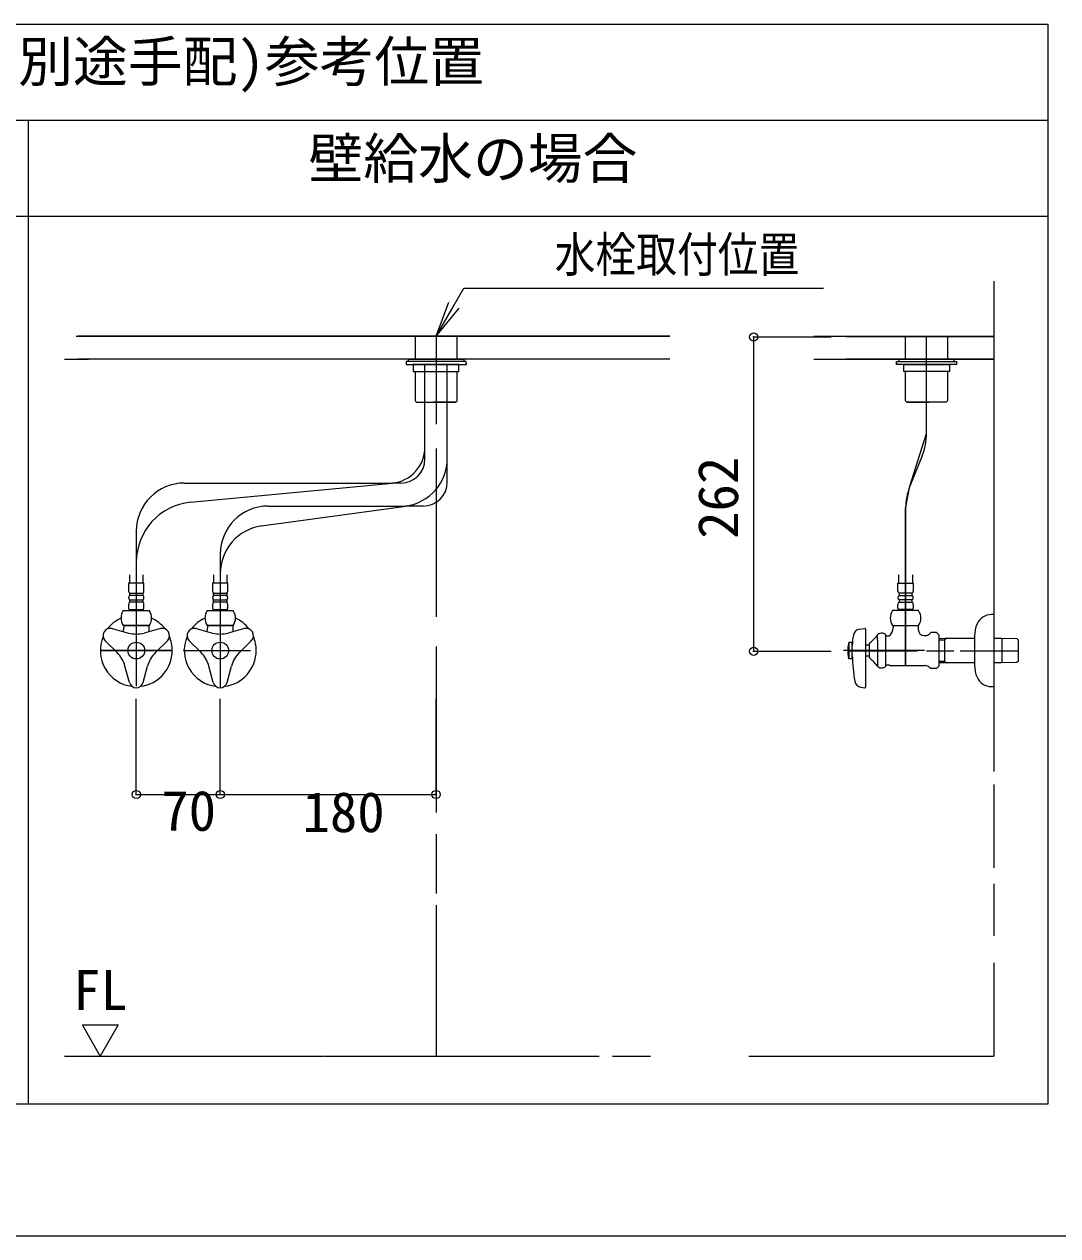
# Model space of a CAD drawing. Units: millimetres, scale not verified. Extents: x -1002 to 1006, y -687 to 676.
# Drawn here: x 341.2 to 718.2, y -687.1 to -245.3 of the extents above; entities that cross this region are included whole.
import ezdxf
from ezdxf.enums import TextEntityAlignment as Align

# ---------------------------------------------------------------- set-up
doc = ezdxf.new("R2010")
doc.units = ezdxf.units.MM
doc.header["$LTSCALE"] = 5
doc.header["$PDMODE"] = 32
doc.header["$PDSIZE"] = 3
doc.layers.add('F-0', color=7, linetype='Continuous', lineweight=15)
doc.styles.add('ＭＳ ゴシック', font='')
doc.styles.get('ＭＳ ゴシック').set_extended_font_data('MS Gothic')

msp = doc.modelspace()

# ---------------------------------------------------------------- linework, layer by layer
at = {"layer": 'F-0', "lineweight": 18}
for p, q in [((-29.185, -245.334), (714.565, -245.334)), ((-29.185, -280.334), (714.565, -280.334)), ((342.69, -639.084), (342.69, -280.334)), ((342.69, -639.084), (-29.185, -639.084))]:
    msp.add_line(p, q, dxfattribs=at)
at = {"layer": 'F-0'}
for p, q in [((-29.185, -315.334), (342.69, -315.334)), ((342.69, -315.334), (714.565, -315.334)), ((694.877, -338.959), (694.877, -359.36)), ((694.877, -338.959), (694.877, -403.178)), ((491.44, -359.084), (501.544, -341.584)), ((501.544, -341.584), (632.794, -341.584)), ((491.44, -359.084), (496.108, -346.624)), ((491.44, -359.084), (498.002, -347.717)), ((491.44, -359.084), (499.897, -348.811)), ((360.087, -359.084), (576.752, -359.084)), ((576.752, -359.084), (360.777, -359.084)), ((483.784, -359.084), (483.784, -367.397)), ((491.44, -359.108), (491.44, -391.121)), ((499.096, -367.397), (499.096, -359.084)), ((642.211, -359.36), (641.033, -359.36)), ((694.877, -359.36), (642.211, -359.36)), ((662.721, -367.397), (662.721, -359.084)), ((670.377, -394.511), (670.377, -359.084)), ((678.034, -359.084), (678.034, -367.397)), ((694.877, -359.36), (694.877, -384.203)), ((355.815, -367.397), (364.572, -367.397)), ((576.752, -367.397), (360.677, -367.397)), ((480.502, -368.272), (480.502, -369.365)), ((502.377, -368.272), (480.502, -368.272)), ((480.502, -369.365), (502.377, -369.365)), ((481.377, -367.397), (501.502, -367.397)), ((481.377, -368.272), (481.377, -367.397)), ((501.502, -368.272), (481.377, -368.272)), ((499.752, -369.365), (483.127, -369.365)), ((483.127, -369.365), (483.127, -371.99)), ((487.369, -399.552), (487.369, -369.251)), ((495.511, -403.664), (495.511, -369.405)), ((499.752, -371.99), (499.752, -369.365)), ((501.502, -367.397), (501.502, -368.272)), ((502.377, -369.365), (502.377, -368.272)), ((502.377, -368.928), (502.377, -369.365)), ((629.252, -367.397), (642.005, -367.397)), ((694.877, -367.397), (641.025, -367.397)), ((641.258, -367.397), (694.877, -367.397)), ((659.44, -369.365), (659.44, -368.272)), ((659.44, -368.272), (681.315, -368.272)), ((659.44, -368.928), (659.44, -369.365)), ((681.315, -369.365), (659.44, -369.365)), ((660.315, -367.397), (660.315, -368.272)), ((680.44, -367.397), (660.315, -367.397)), ((660.315, -368.272), (680.44, -368.272)), ((662.065, -369.365), (678.69, -369.365)), ((662.065, -371.99), (662.065, -369.365)), ((678.69, -369.365), (678.69, -371.99)), ((680.44, -368.272), (680.44, -367.397)), ((681.315, -368.272), (681.315, -369.365)), ((483.127, -371.99), (499.752, -371.99)), ((483.784, -371.99), (483.784, -382.665)), ((487.369, -399.552), (487.369, -371.99)), ((495.511, -403.664), (495.511, -371.99)), ((499.096, -382.665), (499.096, -371.99)), ((678.69, -371.99), (662.065, -371.99)), ((662.721, -382.665), (662.721, -371.99)), ((678.034, -371.99), (678.034, -382.665)), ((484.112, -382.993), (483.784, -382.665)), ((484.221, -383.103), (484.112, -382.993)), ((484.221, -383.103), (498.265, -383.103)), ((498.265, -383.103), (498.659, -383.103)), ((498.768, -382.993), (498.659, -383.103)), ((499.096, -382.665), (498.768, -382.993)), ((662.721, -382.665), (663.049, -382.993)), ((663.049, -382.993), (663.159, -383.103)), ((663.552, -383.103), (663.159, -383.103)), ((677.596, -383.103), (663.552, -383.103)), ((677.596, -383.103), (677.706, -382.993)), ((677.706, -382.993), (678.034, -382.665)), ((487.369, -403.868), (487.369, -399.552)), ((491.44, -399.974), (491.44, -461.454)), ((694.877, -398.296), (694.877, -415.275)), ((495.511, -412.25), (495.511, -403.664)), ((668.788, -402.695), (664.318, -413.776)), ((399.565, -412.618), (475.489, -412.618)), ((401.864, -419.637), (475.489, -412.618)), ((478.619, -412.618), (475.489, -412.618)), ((694.877, -411.005), (694.877, -427.608)), ((427.8, -428.253), (480.401, -421)), ((430.19, -421), (480.401, -421)), ((486.761, -421), (480.401, -421)), ((662.729, -421.96), (662.729, -479.178)), ((694.877, -420.73), (694.877, -512.852)), ((382.065, -430.118), (382.065, -441.413)), ((694.877, -436.859), (694.877, -517.809)), ((382.065, -441.413), (382.065, -486.738)), ((382.065, -441.413), (382.065, -486.738)), ((412.69, -438.5), (412.69, -445.589)), ((379.555, -446.055), (379.555, -449.078)), ((384.585, -449.078), (384.586, -446.055)), ((410.18, -446.055), (410.18, -449.078)), ((412.69, -445.589), (412.69, -487.272)), ((412.69, -445.589), (412.69, -487.272)), ((415.21, -449.078), (415.211, -446.055)), ((660.209, -449.078), (660.208, -446.055)), ((665.239, -446.055), (665.239, -449.078)), ((384.865, -449.078), (379.265, -449.078)), ((379.265, -449.078), (379.265, -452.031)), ((384.865, -452.031), (384.865, -449.078)), ((415.49, -449.078), (409.89, -449.078)), ((409.89, -449.078), (409.89, -452.031)), ((415.49, -452.031), (415.49, -449.078)), ((659.929, -449.078), (665.529, -449.078)), ((659.929, -452.031), (659.929, -449.078)), ((665.529, -449.078), (665.529, -452.031)), ((379.659, -452.797), (384.471, -452.797)), ((379.659, -453.672), (379.659, -452.797)), ((384.471, -453.672), (379.659, -453.672)), ((384.471, -452.797), (384.471, -453.672)), ((410.284, -452.797), (415.096, -452.797)), ((410.284, -453.672), (410.284, -452.797)), ((415.096, -453.672), (410.284, -453.672)), ((415.096, -452.797), (415.096, -453.672)), ((665.135, -452.797), (660.323, -452.797)), ((660.323, -452.797), (660.323, -453.672)), ((660.323, -453.672), (665.135, -453.672)), ((665.135, -453.672), (665.135, -452.797)), ((377.309, -459.14), (386.821, -459.14)), ((379.265, -456.843), (379.265, -458.265)), ((379.659, -455.203), (384.471, -455.203)), ((379.659, -456.078), (379.659, -455.203)), ((384.471, -456.078), (379.659, -456.078)), ((379.702, -458.703), (384.427, -458.703)), ((384.471, -455.203), (384.471, -456.078)), ((384.865, -458.265), (384.865, -456.843)), ((407.934, -459.14), (417.446, -459.14)), ((409.89, -456.843), (409.89, -458.265)), ((410.284, -455.203), (415.096, -455.203)), ((410.284, -456.078), (410.284, -455.203)), ((415.096, -456.078), (410.284, -456.078)), ((410.327, -458.703), (415.052, -458.703)), ((415.096, -455.203), (415.096, -456.078)), ((415.49, -458.265), (415.49, -456.843)), ((667.485, -459.14), (657.973, -459.14)), ((659.929, -458.265), (659.929, -456.843)), ((665.135, -455.203), (660.323, -455.203)), ((660.323, -455.203), (660.323, -456.078)), ((660.323, -456.078), (665.135, -456.078)), ((665.092, -458.703), (660.367, -458.703)), ((665.135, -456.078), (665.135, -455.203)), ((665.529, -456.843), (665.529, -458.265)), ((694.877, -460.584), (694.002, -460.584)), ((694.877, -460.584), (694.877, -486.703)), ((373.272, -465.705), (379.234, -467.302)), ((386.821, -464.522), (377.309, -464.522)), ((377.471, -464.522), (377.471, -465.402)), ((377.471, -464.522), (377.98, -464.522)), ((377.98, -464.522), (386.15, -464.522)), ((390.858, -465.705), (384.896, -467.302)), ((386.15, -464.522), (386.659, -464.522)), ((386.659, -464.522), (386.659, -465.402)), ((386.659, -465.402), (386.659, -466.053)), ((403.897, -465.705), (409.859, -467.302)), ((417.446, -464.522), (407.934, -464.522)), ((408.096, -464.522), (408.096, -465.402)), ((408.096, -464.522), (408.605, -464.522)), ((408.605, -464.522), (416.775, -464.522)), ((421.483, -465.705), (415.521, -467.302)), ((416.775, -464.522), (417.284, -464.522)), ((417.284, -464.522), (417.284, -465.402)), ((417.284, -465.402), (417.284, -466.053)), ((645.903, -465.92), (647.824, -465.65)), ((648.073, -465.867), (648.073, -487.02)), ((652.417, -469.914), (652.417, -467.984)), ((655.51, -479.428), (655.51, -467.991)), ((657.973, -464.522), (667.485, -464.522)), ((658.135, -464.522), (658.644, -464.522)), ((658.135, -464.522), (658.135, -465.402)), ((658.644, -464.522), (666.814, -464.522)), ((666.814, -464.522), (667.323, -464.522)), ((671.917, -467.142), (671.459, -467.6)), ((673.99, -467.142), (671.917, -467.142)), ((673.99, -467.142), (674.979, -468.131)), ((674.979, -479.287), (674.979, -468.131)), ((370.737, -470.096), (375.101, -474.461)), ((393.393, -470.096), (389.029, -474.461)), ((401.362, -470.096), (405.726, -474.461)), ((424.018, -470.096), (419.654, -474.461)), ((491.44, -472.274), (491.44, -532.77)), ((642.035, -470.647), (641.891, -471.193)), ((642.035, -470.647), (643.26, -470.647)), ((642.035, -470.647), (642.035, -476.772)), ((643.26, -476.772), (643.26, -470.647)), ((648.073, -471.631), (649.385, -471.631)), ((649.385, -471.084), (649.385, -476.334)), ((652.417, -469.914), (652.417, -477.505)), ((656.783, -468.459), (657.001, -468.24)), ((669.51, -468.24), (669.912, -468.24)), ((674.979, -469.274), (677.167, -469.227)), ((674.979, -469.788), (676.948, -469.741)), ((677.87, -469.203), (676.948, -469.735)), ((676.948, -469.227), (676.948, -478.191)), ((677.167, -469.227), (678.089, -469.203)), ((687.877, -468.37), (687.877, -479.048)), ((694.877, -469.203), (696.806, -469.203)), ((696.806, -469.203), (697.729, -469.227)), ((697.729, -469.227), (703.346, -469.347)), ((697.948, -469.735), (697.948, -469.227)), ((697.948, -478.191), (697.948, -469.735)), ((703.346, -469.347), (703.854, -469.883)), ((703.854, -469.884), (703.854, -469.883)), ((703.854, -470.1), (703.854, -469.884)), ((703.854, -477.318), (703.854, -470.1)), ((368.94, -473.709), (395.19, -473.709)), ((395.19, -473.709), (368.94, -473.709)), ((399.124, -473.709), (402.317, -473.709)), ((399.565, -473.709), (423.765, -473.709)), ((669.616, -473.709), (640.015, -473.709)), ((667.065, -473.961), (642.035, -473.961)), ((649.385, -475.787), (648.073, -475.787)), ((680.29, -473.961), (670.322, -473.961)), ((703.854, -473.961), (682.662, -473.961)), ((379.529, -485.326), (377.932, -479.364)), ((384.6, -485.326), (386.198, -479.364)), ((410.154, -485.326), (408.557, -479.364)), ((415.225, -485.326), (416.823, -479.364)), ((655.51, -478.959), (656.167, -478.959)), ((656.167, -478.959), (656.783, -478.959)), ((656.783, -478.959), (657.001, -479.178)), ((657.001, -479.178), (669.912, -479.178)), ((671.917, -480.276), (671.459, -479.819)), ((676.948, -477.677), (674.979, -477.63)), ((677.167, -478.191), (674.979, -478.144)), ((676.948, -477.683), (677.87, -478.215)), ((678.089, -478.215), (677.167, -478.191)), ((687.448, -478.215), (678.089, -478.215)), ((687.877, -478.215), (687.448, -478.215)), ((696.806, -478.215), (694.877, -478.215)), ((697.729, -478.191), (696.806, -478.215)), ((703.346, -478.071), (697.729, -478.191)), ((703.854, -477.535), (703.346, -478.071)), ((703.854, -477.534), (703.854, -477.318)), ((703.854, -477.535), (703.854, -477.534)), ((646.417, -487.039), (647.824, -487.237)), ((491.44, -502.768), (491.44, -530.311)), ((694.877, -522.575), (694.877, -552.887)), ((491.44, -540.64), (491.44, -562.305)), ((694.877, -558.797), (694.877, -577.746)), ((491.44, -566.575), (491.44, -621.584)), ((694.877, -587.583), (694.877, -621.584)), ((362.377, -610.217), (375.502, -610.217)), ((368.94, -621.584), (362.377, -610.217)), ((375.502, -610.217), (368.94, -621.584)), ((355.815, -621.584), (428.661, -621.584)), ((368.94, -621.584), (420.464, -621.584)), ((428.661, -621.584), (450.179, -621.584)), ((430.71, -621.584), (440.274, -621.584)), ((450.52, -621.584), (548.778, -621.584)), ((459.742, -621.584), (550.885, -621.584)), ((555.85, -621.584), (569.613, -621.584)), ((605.476, -621.584), (694.877, -621.584)), ((629.252, -621.584), (694.877, -621.584)), ((-1002.086, -687.064), (1002.034, -687.064))]:
    msp.add_line(p, q, dxfattribs=at)
at = {"layer": 'F-0', "color": 4, "lineweight": 9}
for p, q in [((607.291, -359.36), (607.291, -473.961)), ((607.291, -359.36), (635.621, -359.36)), ((607.291, -473.961), (635.621, -473.961)), ((382.065, -526.171), (382.065, -491.349)), ((412.69, -526.171), (412.69, -491.349)), ((491.44, -526.171), (491.44, -491.349)), ((382.065, -526.171), (412.69, -526.171)), ((412.69, -526.171), (491.44, -526.171))]:
    msp.add_line(p, q, dxfattribs=at)
at = {"layer": 'F-0', "lineweight": 18}
msp.add_lwpolyline([(714.565, -245.334), (714.565, -639.084), (342.69, -639.084)], dxfattribs=at)
at = {"layer": 'F-0'}
for points in [[(629.252, -359.084), (641.972, -359.084), (694.877, -359.084)], [(662.729, -479.178), (662.729, -421.96), (664.318, -413.776), (670.377, -394.511), (670.377, -359.084)], [(498.659, -383.103), (498.615, -383.103), (490.565, -383.103)], [(663.159, -383.103), (663.202, -383.103), (671.252, -383.103)], [(379.659, -458.703), (379.44, -458.922), (379.44, -459.14)], [(384.69, -459.14), (384.69, -458.922), (384.471, -458.703)], [(410.284, -458.703), (410.065, -458.922), (410.065, -459.14)], [(415.315, -459.14), (415.315, -458.922), (415.096, -458.703)], [(660.104, -459.14), (660.104, -458.922), (660.323, -458.703)], [(665.135, -458.703), (665.354, -458.922), (665.354, -459.14)], [(667.323, -464.522), (667.323, -465.402), (667.323, -466.053)], [(656.783, -468.459), (656.167, -468.459), (655.51, -468.459)], [(678.089, -469.203), (687.448, -469.203), (687.877, -469.203)], [(643.26, -476.772), (642.035, -476.772), (641.917, -476.334)], [(652.417, -477.505), (652.417, -479.178), (652.417, -479.324)], [(674.979, -479.287), (673.99, -480.276), (671.917, -480.276)], [(694.002, -486.834), (694.877, -486.834), (694.877, -486.703)]]:
    msp.add_lwpolyline(points, dxfattribs=at)
for centre in [(382.065, -473.709), (412.69, -473.709)]:
    msp.add_circle(centre, 3.062, dxfattribs=at)
for centre, radius, start, end in [((648.502, -394.511), 21.875, 338.02737, 0), ((474.244, -399.552), 13.125, 275.44583, 360), ((478.619, -403.868), 8.75, 270, 0), ((478.011, -403.664), 17.5, 277.84996, 0), ((399.565, -430.118), 17.5, 90, 180), ((486.761, -412.25), 8.75, 270, 0), ((684.604, -421.96), 21.875, 158.02737, 180), ((403.94, -441.413), 21.875, 95.44583, 180), ((430.19, -438.5), 17.5, 90, 180), ((430.19, -445.589), 17.5, 97.84996, 180), ((380.206, -452.031), 0.941, 180, 234.43222), ((380.206, -454.437), 0.941, 125.56778, 234.43222), ((383.924, -452.031), 0.941, 305.56778, 0), ((383.924, -454.437), 0.941, 305.56778, 54.43222), ((410.831, -452.031), 0.941, 180, 234.43222), ((410.831, -454.437), 0.941, 125.56778, 234.43222), ((414.549, -452.031), 0.941, 305.56778, 0), ((414.549, -454.437), 0.941, 305.56778, 54.43222), ((660.87, -452.031), 0.941, 180, 234.43222), ((660.87, -454.437), 0.941, 125.56778, 234.43222), ((664.588, -452.031), 0.941, 305.56778, 0), ((664.588, -454.437), 0.941, 305.56778, 54.43222), ((381.299, -461.831), 4.812, 146.00705, 213.99295), ((379.702, -458.265), 0.438, 180, 270), ((380.206, -456.843), 0.941, 125.56778, 180), ((384.427, -458.265), 0.438, 270, 0), ((383.924, -456.843), 0.941, 0, 54.43222), ((382.831, -461.831), 4.812, 326.00705, 33.99295), ((411.924, -461.831), 4.812, 146.00705, 213.99295), ((410.327, -458.265), 0.438, 180, 270), ((410.831, -456.843), 0.941, 125.56778, 180), ((415.052, -458.265), 0.438, 270, 0), ((414.549, -456.843), 0.941, 0, 54.43222), ((413.456, -461.831), 4.812, 326.00705, 33.99295), ((661.963, -461.831), 4.812, 146.00705, 213.99295), ((660.87, -456.843), 0.941, 125.56778, 180), ((660.367, -458.265), 0.438, 180, 270), ((665.092, -458.265), 0.438, 270, 0), ((664.588, -456.843), 0.941, 0, 54.43222), ((663.495, -461.831), 4.812, 326.00705, 33.99295), ((382.065, -473.709), 13.125, 115.15066, 143.05689), ((382.065, -473.709), 13.125, 36.94311, 64.84934), ((412.69, -473.709), 13.125, 115.15066, 143.05689), ((412.69, -473.709), 13.125, 36.94311, 64.84934), ((694.002, -466.272), 5.688, 90, 156.44354), ((372.593, -468.24), 2.625, 75, 225), ((373.352, -465.402), 4.119, 340.64106, 0), ((382.065, -456.737), 10.938, 255, 285), ((388.846, -466.053), 2.188, 180, 199.83613), ((391.537, -468.24), 2.625, 315, 105), ((403.218, -468.24), 2.625, 75, 225), ((403.977, -465.402), 4.119, 340.64106, 0), ((412.69, -456.737), 10.938, 255, 285), ((419.471, -466.053), 2.188, 180, 199.83613), ((422.162, -468.24), 2.625, 315, 105), ((676.034, -473.55), 32.812, 170.40851, 177.22136), ((646.269, -468.52), 2.625, 98.00409, 170.40851), ((647.854, -465.867), 0.219, 0, 98.00409), ((653.979, -469.553), 2.188, 45.573, 143.1301), ((654.016, -465.402), 4.119, 316.4444, 0), ((669.51, -466.053), 2.188, 180, 270), ((669.912, -466.053), 2.188, 270, 315), ((698.815, -468.37), 10.938, 156.44354, 180), ((382.065, -473.709), 13.125, 156.94311, 263.05689), ((382.065, -473.709), 13.125, 0, 23.05689), ((412.69, -473.709), 13.125, 156.94311, 263.05689), ((412.69, -473.709), 13.125, 0, 23.05689), ((652.535, -473.709), 10.938, 166.70293, 180), ((643.52, -462.375), 10.5, 303.95919, 326.04081), ((367.367, -482.195), 10.938, 15, 45), ((382.065, -473.709), 13.125, 276.94311, 0), ((396.763, -482.195), 10.938, 135, 165), ((397.992, -482.195), 10.938, 15, 45), ((412.69, -473.709), 13.125, 276.94311, 0), ((427.388, -482.195), 10.938, 135, 165), ((652.535, -473.709), 10.938, 180, 193.29707), ((652.535, -473.709), 10.938, 193.29707, 193.88654), ((708.885, -473.709), 65.648, 181.52753, 189.8029), ((643.52, -485.043), 10.5, 33.95919, 56.04081), ((653.979, -477.865), 2.188, 216.8699, 314.427), ((669.912, -481.365), 2.188, 45, 90), ((698.815, -479.048), 10.938, 180, 203.55646), ((382.065, -484.647), 2.625, 195, 345), ((412.69, -484.647), 2.625, 195, 345), ((646.782, -484.439), 2.625, 189.8029, 262), ((694.002, -481.147), 5.688, 203.55646, 270), ((647.854, -487.02), 0.219, 262, 0)]:
    msp.add_arc(centre, radius, start, end, dxfattribs=at)
at = {"layer": 'F-0', "color": 6}
for p in [(607.291, -359.36), (607.291, -473.961), (382.065, -526.171), (412.69, -526.171), (491.44, -526.171)]:
    msp.add_point(p, dxfattribs=at)

# ---------------------------------------------------------------- texts
at = {"layer": 'F-0', "style": 'ＭＳ ゴシック'}
for s, p in [('止水栓(別途手配)参考位置', (269.009, -270.65)), ('壁給水の場合', (444.894, -305.979)), ('70', (391.207, -543.801)), ('180', (442.727, -544.292)), ('FL', (359.009, -609.197))]:
    msp.add_text(s, height=14.66, dxfattribs=at).set_placement(p, align=Align.BOTTOM_LEFT)
at = {"layer": 'F-0', "style": 'ＭＳ ゴシック', "width": 0.85}
msp.add_text('水栓取付位置', height=12.83, dxfattribs=at).set_placement((534.694, -339.551), align=Align.BOTTOM_LEFT)
at = {"layer": 'F-0', "style": 'ＭＳ ゴシック'}
msp.add_text('262', height=14.66, rotation=90, dxfattribs=at).set_placement((605.997, -432.965), align=Align.BOTTOM_LEFT)

doc.saveas('drawing.dxf')
